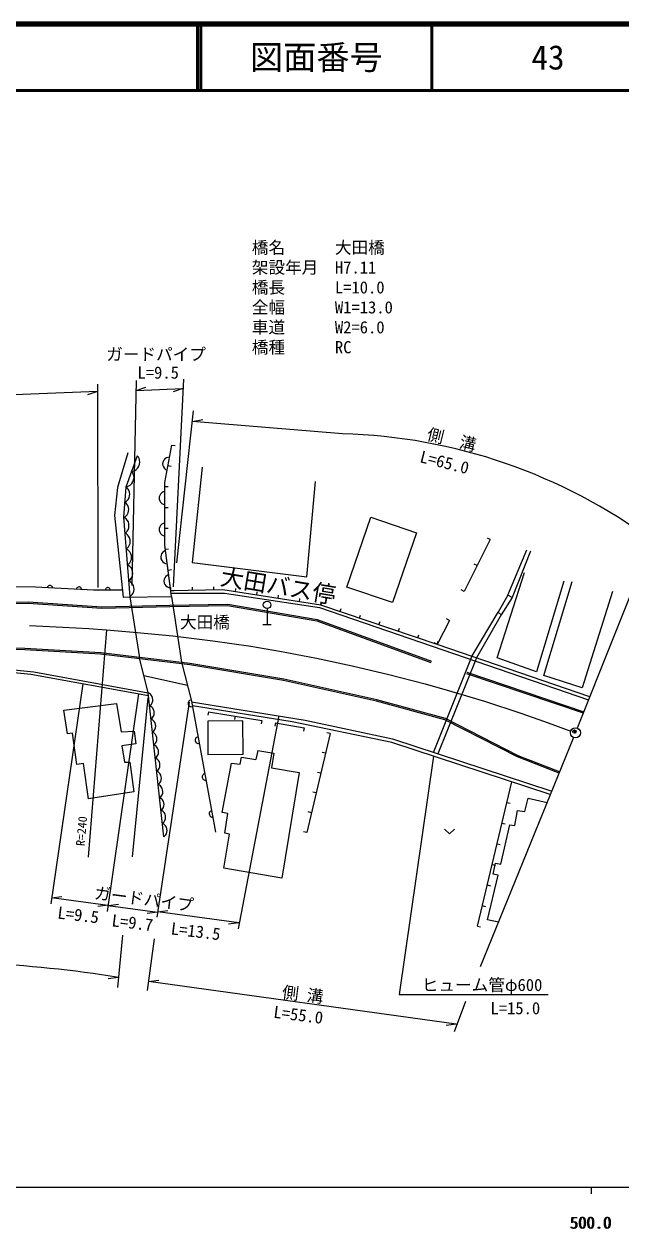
# Model space of a CAD drawing. Units: millimetres, scale not verified. Extents: x 40000 to 680000, y 20000 to 380000.
# Drawn here: x 482624 to 572467, y 198715 to 380000 of the extents above; entities that cross this region are included whole.
import ezdxf
from ezdxf.enums import TextEntityAlignment as Align

# ---------------------------------------------------------------- set-up
doc = ezdxf.new("R2010")
doc.units = ezdxf.units.MM
doc.header["$LTSCALE"] = 1000
doc.header["$PDMODE"] = 32
doc.header["$PDSIZE"] = 500
doc.linetypes.add('CHAIN', pattern=[18.5, 12, -1.5, 3.5, -1.5])
for name, color, linetype, lineweight in [('M-BGD', 7, 'Continuous', 25), ('M-BMK', 2, 'CHAIN', 13), ('M-BMK-OTRS', 5, 'Continuous', 25), ('M-BMK-SRVR', 3, 'Continuous', 25), ('M-STR-HTXT', 7, 'Continuous', 13), ('M-STR-STR1', 1, 'Continuous', 25), ('M-STR-STRC', 7, 'Continuous', 25), ('M-TTL', 2, 'Continuous', 140), ('M-TTL-BAND', 7, 'Continuous', 25), ('M-TTL-LINE', 7, 'Continuous', 50)]:
    doc.layers.add(name, color=color, linetype=linetype, lineweight=lineweight)
doc.layers.add('M-OTRS', color=6, linetype='Continuous')
doc.layers.add('M-TTL-TXT', color=7, linetype='Continuous')
doc.styles.add('ＭＳ ゴシック', font='')
doc.styles.get('ＭＳ ゴシック').set_extended_font_data('MS Gothic')

msp = doc.modelspace()

# ---------------------------------------------------------------- linework, layer by layer
at = {"layer": 'M-BGD'}
for p, q in [((498232, 315498), (496687, 310251)), ((503805, 311046), (504862, 316664)), ((503805, 311046), (504862, 316664)), ((504862, 316664), (505353, 316572)), ((499656, 315053), (497921, 310344)), ((499839, 314826), (499656, 315053)), ((499928, 314633), (499839, 314826)), ((499876, 313480), (499980, 313762)), ((500000, 314394), (499928, 314633)), ((499980, 313762), (500037, 314061)), ((500037, 314061), (500000, 314394)), ((503537, 314168), (503478, 313853)), ((503478, 313853), (503513, 313603)), ((503660, 314389), (503537, 314168)), ((503815, 314563), (503660, 314389)), ((504049, 314723), (503815, 314563)), ((504268, 314804), (504049, 314723)), ((504518, 314838), (504268, 314804)), ((498792, 312707), (499078, 312762)), ((498975, 312480), (498792, 312707)), ((499064, 312288), (498975, 312480)), ((499135, 312048), (499064, 312288)), ((499078, 312762), (499271, 312851)), ((499172, 311715), (499135, 312048)), ((499271, 312851), (499481, 312986)), ((499481, 312986), (499725, 313216)), ((499725, 313216), (499876, 313480)), ((503513, 313603), (503594, 313384)), ((503594, 313384), (503753, 313151)), ((503753, 313151), (503928, 312996)), ((503928, 312996), (504149, 312873)), ((504278, 313561), (504769, 313468)), ((509446, 313319), (507936, 298980)), ((496687, 310251), (496232, 306053)), ((497921, 310344), (497591, 305799)), ((498141, 310189), (497921, 310344)), ((497928, 310362), (498214, 310416)), ((498268, 310042), (498141, 310189)), ((498214, 310416), (498407, 310505)), ((498393, 309848), (498268, 310042)), ((498407, 310505), (498617, 310641)), ((498617, 310641), (498861, 310870)), ((498861, 310870), (499012, 311134)), ((499012, 311134), (499116, 311416)), ((499116, 311416), (499172, 311715)), ((503805, 301596), (503805, 311046)), ((503805, 301596), (503805, 311046)), ((503805, 310447), (504305, 310447)), ((525186, 296824), (526480, 311163)), ((497994, 308171), (498141, 308298)), ((498141, 308298), (498292, 308472)), ((498292, 308472), (498450, 308737)), ((498510, 309563), (498393, 309848)), ((498450, 308737), (498516, 309009)), ((498536, 309284), (498510, 309563)), ((498516, 309009), (498536, 309284)), ((503045, 309084), (502965, 308844)), ((502965, 308844), (502965, 308524)), ((502965, 308524), (503045, 308284)), ((503165, 309284), (503045, 309084)), ((503045, 308284), (503165, 308084)), ((503365, 309484), (503165, 309284)), ((503565, 309604), (503365, 309484)), ((503805, 309684), (503565, 309604)), ((497754, 308050), (497994, 308171)), ((497974, 307895), (497754, 308050)), ((498101, 307748), (497974, 307895)), ((498226, 307554), (498101, 307748)), ((498126, 306178), (498283, 306443)), ((498343, 307269), (498226, 307554)), ((498283, 306443), (498349, 306715)), ((498369, 306990), (498343, 307269)), ((498349, 306715), (498369, 306990)), ((503165, 308084), (503365, 307884)), ((503365, 307884), (503565, 307764)), ((503565, 307764), (503805, 307684)), ((503805, 307288), (504305, 307288)), ((496232, 306053), (497519, 293796)), ((497588, 305756), (497827, 305877)), ((497841, 305675), (497591, 305799)), ((497591, 305799), (498541, 293809)), ((497827, 305877), (497975, 306004)), ((497996, 305543), (497841, 305675)), ((497975, 306004), (498126, 306178)), ((498155, 305363), (497996, 305543)), ((498321, 305087), (498155, 305363)), ((498392, 304804), (498321, 305087)), ((498415, 304517), (498392, 304804)), ((503165, 304559), (503045, 304359)), ((503365, 304759), (503165, 304559)), ((503565, 304879), (503365, 304759)), ((503805, 304959), (503565, 304879)), ((531220, 295297), (534808, 305785)), ((534808, 305785), (541682, 303434)), ((497780, 303407), (498008, 303569)), ((498031, 303282), (497780, 303407)), ((498008, 303569), (498140, 303724)), ((498186, 303150), (498031, 303282)), ((498140, 303724), (498269, 303927)), ((498345, 302970), (498186, 303150)), ((498269, 303927), (498390, 304226)), ((498511, 302694), (498345, 302970)), ((498390, 304226), (498415, 304517)), ((503045, 304359), (502965, 304119)), ((502965, 304119), (502965, 303799)), ((502965, 303799), (503045, 303559)), ((503045, 303559), (503165, 303359)), ((503165, 303359), (503365, 303159)), ((503365, 303159), (503565, 303039)), ((503565, 303039), (503805, 302959)), ((503805, 304130), (504305, 304130)), ((541682, 303434), (538094, 292946)), ((497970, 301014), (498198, 301177)), ((498220, 300890), (497970, 301014)), ((498198, 301177), (498330, 301332)), ((498330, 301332), (498458, 301535)), ((498458, 301535), (498579, 301833)), ((498581, 302411), (498511, 302694)), ((498579, 301833), (498604, 302124)), ((498604, 302124), (498581, 302411)), ((504826, 293895), (503805, 301596)), ((504717, 294716), (503805, 301596)), ((503887, 300977), (504383, 301043)), ((552805, 302425), (548855, 294642)), ((552805, 302425), (552359, 302651)), ((498375, 300758), (498220, 300890)), ((498534, 300578), (498375, 300758)), ((498519, 298939), (498648, 299142)), ((498700, 300302), (498534, 300578)), ((498648, 299142), (498769, 299441)), ((498771, 300019), (498700, 300302)), ((498769, 299441), (498794, 299732)), ((498794, 299732), (498771, 300019)), ((503239, 300083), (503191, 299835)), ((503191, 299835), (503233, 299517)), ((503233, 299517), (503344, 299290)), ((503332, 300297), (503239, 300083)), ((503504, 300522), (503332, 300297)), ((503344, 299290), (503489, 299107)), ((503686, 300667), (503504, 300522)), ((503914, 300778), (503686, 300667)), ((555429, 294078), (558290, 300899)), ((558832, 300673), (556077, 293718)), ((498159, 298622), (498387, 298784)), ((498410, 298497), (498159, 298622)), ((498387, 298784), (498519, 298939)), ((498565, 298365), (498410, 298497)), ((498724, 298185), (498565, 298365)), ((498890, 297909), (498724, 298185)), ((498961, 297626), (498890, 297909)), ((498958, 297048), (498983, 297339)), ((498983, 297339), (498961, 297626)), ((503489, 299107), (503714, 298935)), ((503714, 298935), (503928, 298843)), ((503928, 298843), (504176, 298795)), ((504302, 297847), (504798, 297912)), ((507936, 298980), (525186, 296824)), ((550830, 298533), (550384, 298760)), ((553819, 284640), (557974, 297466)), ((486378, 295504), (486296, 295460)), ((486476, 295531), (486378, 295504)), ((486604, 295525), (486476, 295531)), ((486698, 295488), (486604, 295525)), ((498349, 296229), (498577, 296392)), ((498600, 296105), (498349, 296229)), ((498577, 296392), (498709, 296547)), ((498754, 295973), (498600, 296105)), ((498709, 296547), (498837, 296750)), ((498913, 295793), (498754, 295973)), ((498837, 296750), (498958, 297048)), ((499080, 295517), (498913, 295793)), ((499150, 295234), (499080, 295517)), ((503719, 296463), (503671, 296214)), ((503671, 296214), (503713, 295897)), ((503713, 295897), (503824, 295669)), ((503811, 296677), (503719, 296463)), ((503983, 296901), (503811, 296677)), ((503824, 295669), (503969, 295487)), ((504166, 297046), (503983, 296901)), ((504393, 297157), (504166, 297046)), ((563890, 296202), (559735, 282518)), ((560865, 281976), (565110, 296112)), ((475384, 295418), (484335, 295303)), ((484335, 295303), (493087, 294861)), ((486160, 295307), (486123, 295212)), ((486212, 295384), (486160, 295307)), ((486296, 295460), (486212, 295384)), ((486775, 295436), (486698, 295488)), ((486851, 295352), (486775, 295436)), ((486895, 295270), (486851, 295352)), ((486922, 295172), (486895, 295270)), ((490536, 295086), (490500, 294991)), ((490588, 295163), (490536, 295086)), ((490672, 295239), (490588, 295163)), ((490755, 295283), (490672, 295239)), ((490852, 295310), (490755, 295283)), ((490980, 295304), (490852, 295310)), ((491074, 295267), (490980, 295304)), ((491152, 295215), (491074, 295267)), ((491227, 295131), (491152, 295215)), ((491271, 295049), (491227, 295131)), ((491298, 294951), (491271, 295049)), ((493087, 294861), (497376, 294873)), ((494863, 294962), (494831, 294866)), ((494911, 295042), (494863, 294962)), ((494991, 295122), (494911, 295042)), ((495071, 295170), (494991, 295122)), ((495167, 295202), (495071, 295170)), ((495295, 295203), (495167, 295202)), ((495391, 295171), (495295, 295203)), ((495471, 295123), (495391, 295171)), ((495551, 295044), (495471, 295123)), ((495599, 294964), (495551, 295044)), ((495631, 294868), (495599, 294964)), ((497519, 293796), (504826, 293895)), ((498539, 293837), (498766, 293999)), ((498766, 293999), (498899, 294154)), ((498899, 294154), (499027, 294357)), ((499027, 294357), (499148, 294656)), ((499148, 294656), (499173, 294947)), ((499173, 294947), (499150, 295234)), ((503969, 295487), (504194, 295315)), ((504194, 295315), (504408, 295222)), ((504408, 295222), (504656, 295174)), ((504717, 294716), (504706, 295216)), ((512534, 294878), (504717, 294716)), ((504717, 294716), (505212, 294782)), ((504765, 294356), (512801, 294397)), ((507964, 294783), (507954, 295283)), ((511212, 294850), (511202, 295350)), ((527274, 292578), (512534, 294878)), ((512801, 294397), (527079, 292208)), ((514437, 294581), (514514, 295075)), ((517646, 294080), (517723, 294574)), ((520856, 293579), (520933, 294073)), ((538094, 292946), (531220, 295297)), ((548855, 294642), (548409, 294868)), ((555429, 294078), (554000, 291505)), ((556077, 293718), (554451, 291098)), ((556077, 293718), (555429, 294078)), ((571207, 294621), (566645, 280124)), ((519198, 292048), (519198, 289668)), ((524065, 293079), (524142, 293573)), ((527079, 292208), (567587, 278303)), ((527274, 292578), (527351, 293072)), ((527274, 292578), (527434, 293052)), ((544816, 286670), (527274, 292578)), ((530198, 291593), (530358, 292067)), ((533122, 290609), (533281, 291082)), ((536045, 289624), (536205, 290098)), ((546673, 290278), (544816, 286670)), ((546673, 290278), (546229, 290507)), ((550071, 284956), (554000, 291505)), ((554451, 291098), (550703, 284640)), ((554000, 291505), (554451, 291098)), ((518568, 289668), (519828, 289668)), ((538969, 288639), (539128, 289113)), ((541892, 287655), (542052, 288128)), ((544816, 286670), (544371, 286899)), ((544816, 286670), (544975, 287144)), ((567766, 278753), (544816, 286670)), ((501288, 279388), (499980, 284638)), ((544276, 270409), (550071, 284956)), ((550703, 284640), (544898, 270205)), ((559735, 282518), (553819, 284640)), ((483630, 282142), (470007, 283421)), ((470157, 283904), (484076, 282527)), ((506306, 283986), (507832, 278130)), ((501336, 278946), (483630, 282142)), ((484076, 282527), (501288, 279388)), ((500643, 281976), (507203, 280544)), ((566645, 280124), (560865, 281976)), ((501498, 279301), (501286, 279399)), ((503648, 257727), (501288, 279388)), ((501630, 279195), (501498, 279301)), ((501767, 279049), (501630, 279195)), ((488628, 276745), (496522, 277794)), ((496522, 277794), (497232, 273507)), ((501503, 277411), (501689, 277552)), ((501715, 277313), (501503, 277411)), ((501689, 277552), (501795, 277684)), ((501912, 278823), (501767, 279049)), ((501795, 277684), (501897, 277856)), ((501897, 277856), (501990, 278107)), ((501978, 278589), (501912, 278823)), ((502004, 278350), (501978, 278589)), ((501990, 278107), (502004, 278350)), ((507323, 277901), (507306, 277775)), ((507306, 277775), (507336, 277618)), ((507363, 278010), (507323, 277901)), ((507336, 277618), (507398, 277508)), ((507442, 278127), (507363, 278010)), ((507398, 277508), (507476, 277421)), ((507529, 278205), (507442, 278127)), ((507476, 277421), (507593, 277341)), ((507639, 278267), (507529, 278205)), ((507832, 278130), (511447, 258399)), ((507849, 278033), (524943, 275247)), ((522993, 275001), (507965, 277404)), ((489183, 273199), (488628, 276745)), ((501847, 277207), (501715, 277313)), ((501720, 275422), (501905, 275563)), ((501984, 277061), (501847, 277207)), ((501905, 275563), (502012, 275696)), ((502129, 276835), (501984, 277061)), ((502012, 275696), (502114, 275868)), ((502114, 275868), (502207, 276119)), ((502195, 276601), (502129, 276835)), ((502221, 276362), (502195, 276601)), ((502207, 276119), (502221, 276362)), ((507593, 277341), (507702, 277301)), ((507702, 277301), (507827, 277285)), ((510376, 276535), (510295, 276041)), ((510376, 276535), (518411, 275223)), ((514393, 275879), (514313, 275385)), ((501931, 275325), (501720, 275422)), ((502064, 275218), (501931, 275325)), ((502200, 275072), (502064, 275218)), ((502346, 274847), (502200, 275072)), ((502228, 273707), (502330, 273879)), ((502330, 273879), (502424, 274131)), ((502411, 274613), (502346, 274847)), ((502437, 274374), (502411, 274613)), ((502424, 274131), (502437, 274374)), ((515573, 275145), (510260, 275096)), ((510260, 275096), (510306, 270103)), ((515619, 270152), (515573, 275145)), ((518411, 275223), (518330, 274729)), ((520473, 274846), (520387, 274353)), ((520473, 274846), (524793, 274091)), ((537995, 271911), (522993, 275001)), ((524793, 274091), (524707, 273599)), ((524943, 275247), (538062, 272444)), ((489923, 273322), (489183, 273199)), ((490571, 268573), (489923, 273322)), ((497232, 273507), (499205, 273600)), ((499205, 273600), (499452, 271688)), ((501936, 273434), (502122, 273575)), ((502137, 273341), (501936, 273434)), ((502122, 273575), (502228, 273707)), ((502263, 273240), (502137, 273341)), ((502393, 273102), (502263, 273240)), ((502531, 272887), (502393, 273102)), ((502420, 271805), (502516, 271968)), ((502516, 271968), (502605, 272207)), ((502593, 272665), (502531, 272887)), ((502618, 272438), (502593, 272665)), ((502605, 272207), (502618, 272438)), ((508384, 272364), (508367, 272239)), ((508367, 272239), (508397, 272082)), ((508424, 272474), (508384, 272364)), ((508397, 272082), (508459, 271971)), ((508503, 272591), (508424, 272474)), ((508459, 271971), (508537, 271884)), ((508590, 272669), (508503, 272591)), ((508700, 272730), (508590, 272669)), ((528693, 273252), (525170, 258366)), ((528693, 273252), (528206, 273368)), ((538062, 272444), (562052, 264585)), ((499452, 271688), (497355, 271379)), ((497355, 271379), (497756, 268943)), ((502142, 271545), (502319, 271679)), ((502354, 271448), (502142, 271545)), ((502319, 271679), (502420, 271805)), ((502486, 271341), (502354, 271448)), ((502623, 271195), (502486, 271341)), ((502768, 270970), (502623, 271195)), ((502753, 270002), (502846, 270254)), ((502834, 270735), (502768, 270970)), ((502860, 270497), (502834, 270735)), ((502846, 270254), (502860, 270497)), ((508537, 271884), (508654, 271805)), ((508654, 271805), (508763, 271765)), ((508763, 271765), (508889, 271748)), ((510306, 270103), (515619, 270152)), ((517808, 270695), (517513, 269352)), ((517808, 270695), (520226, 270305)), ((520226, 270305), (519857, 268071)), ((527988, 270275), (527501, 270390)), ((561841, 264065), (537995, 271911)), ((491557, 268727), (490571, 268573)), ((492328, 263423), (491557, 268727)), ((497756, 268943), (498527, 268943)), ((498527, 268943), (499144, 264472)), ((502359, 269557), (502545, 269698)), ((502571, 269459), (502359, 269557)), ((502545, 269698), (502651, 269830)), ((502703, 269353), (502571, 269459)), ((502651, 269830), (502753, 270002)), ((502839, 269207), (502703, 269353)), ((502985, 268981), (502839, 269207)), ((503051, 268747), (502985, 268981)), ((503077, 268509), (503051, 268747)), ((503063, 268266), (503077, 268509)), ((512433, 261355), (513844, 268799)), ((513844, 268799), (515156, 268635)), ((515156, 268635), (515361, 269721)), ((515361, 269721), (517513, 269352)), ((502575, 267569), (502761, 267710)), ((502787, 267471), (502575, 267569)), ((502761, 267710), (502867, 267842)), ((502919, 267365), (502787, 267471)), ((502867, 267842), (502969, 268014)), ((503056, 267219), (502919, 267365)), ((502969, 268014), (503063, 268266)), ((503201, 266993), (503056, 267219)), ((503267, 266759), (503201, 266993)), ((503293, 266520), (503267, 266759)), ((503279, 266277), (503293, 266520)), ((509445, 266828), (509428, 266703)), ((509428, 266703), (509458, 266545)), ((509485, 266937), (509445, 266828)), ((509458, 266545), (509520, 266435)), ((509564, 267054), (509485, 266937)), ((509651, 267132), (509564, 267054)), ((509761, 267194), (509651, 267132)), ((519857, 268071), (524039, 267395)), ((524039, 267395), (521410, 251473)), ((527284, 267298), (526797, 267413)), ((502792, 265581), (502978, 265722)), ((503004, 265483), (502792, 265581)), ((502978, 265722), (503084, 265854)), ((503136, 265377), (503004, 265483)), ((503084, 265854), (503186, 266026)), ((503273, 265231), (503136, 265377)), ((503186, 266026), (503279, 266277)), ((503418, 265005), (503273, 265231)), ((503484, 264771), (503418, 265005)), ((503510, 264532), (503484, 264771)), ((509520, 266435), (509598, 266348)), ((509598, 266348), (509715, 266269)), ((509715, 266269), (509824, 266229)), ((509824, 266229), (509950, 266212)), ((550868, 244259), (556031, 265977)), ((556031, 265977), (556518, 265861)), ((499144, 264472), (492328, 263423)), ((503009, 263592), (503194, 263733)), ((503210, 263500), (503009, 263592)), ((503194, 263733), (503301, 263866)), ((503336, 263399), (503210, 263500)), ((503301, 263866), (503403, 264038)), ((503465, 263260), (503336, 263399)), ((503403, 264038), (503496, 264289)), ((503603, 263046), (503465, 263260)), ((503496, 264289), (503510, 264532)), ((503666, 262823), (503603, 263046)), ((526579, 264320), (526092, 264435)), ((555294, 262874), (555780, 262759)), ((558022, 261526), (558522, 263523)), ((558522, 263523), (561364, 262893)), ((503214, 261704), (503391, 261837)), ((503426, 261606), (503214, 261704)), ((503391, 261837), (503492, 261963)), ((503559, 261500), (503426, 261606)), ((503492, 261963), (503589, 262127)), ((503695, 261354), (503559, 261500)), ((503589, 262127), (503677, 262366)), ((503691, 262596), (503666, 262823)), ((503677, 262366), (503691, 262596)), ((503840, 261128), (503695, 261354)), ((503906, 260894), (503840, 261128)), ((510506, 261292), (510489, 261166)), ((510489, 261166), (510519, 261009)), ((510546, 261401), (510506, 261292)), ((510625, 261518), (510546, 261401)), ((510712, 261596), (510625, 261518)), ((510823, 261658), (510712, 261596)), ((513313, 261210), (512433, 261355)), ((512826, 258263), (513313, 261210)), ((525875, 261343), (525388, 261458)), ((556486, 259413), (556908, 261679)), ((556908, 261679), (558022, 261526)), ((503431, 259715), (503617, 259856)), ((503643, 259618), (503431, 259715)), ((503617, 259856), (503723, 259989)), ((503775, 259511), (503643, 259618)), ((503723, 259989), (503825, 260161)), ((503912, 259365), (503775, 259511)), ((503825, 260161), (503918, 260412)), ((503932, 260655), (503906, 260894)), ((504057, 259140), (503912, 259365)), ((503918, 260412), (503932, 260655)), ((510519, 261009), (510581, 260899)), ((510581, 260899), (510659, 260812)), ((510659, 260812), (510776, 260732)), ((510776, 260732), (510885, 260692)), ((510885, 260692), (511011, 260676)), ((554411, 253613), (555756, 259528)), ((554556, 259772), (555042, 259656)), ((555756, 259528), (556486, 259413)), ((503648, 257727), (503834, 257868)), ((503834, 257868), (503940, 258000)), ((503940, 258000), (504042, 258172)), ((504042, 258172), (504135, 258424)), ((504123, 258905), (504057, 259140)), ((504149, 258667), (504123, 258905)), ((504135, 258424), (504149, 258667)), ((512673, 252985), (513569, 258135)), ((513569, 258135), (512826, 258263)), ((525170, 258366), (524683, 258481)), ((545893, 258877), (546643, 258157)), ((546643, 258157), (547393, 258877)), ((553818, 256669), (554305, 256553)), ((521410, 251473), (512673, 252985)), ((553081, 253567), (553567, 253451)), ((553221, 252076), (553566, 253766)), ((553989, 251923), (553221, 252076)), ((553566, 253766), (554411, 253613)), ((552343, 250464), (552829, 250348)), ((552376, 245239), (553989, 251923)), ((551605, 247361), (552092, 247246)), ((554036, 244867), (552376, 245239)), ((550868, 244259), (551354, 244143))]:
    msp.add_line(p, q, dxfattribs=at)
msp.add_circle((519198, 292608), 560, dxfattribs=at)
at = {"layer": 'M-BMK'}
for p, q in [((483442, 289505), (488455, 289274)), ((488455, 289274), (492383, 289033)), ((492383, 289033), (495014, 288842)), ((495014, 288842), (499097, 288528)), ((499097, 288528), (505005, 287952)), ((505005, 287952), (511045, 287214)), ((511045, 287214), (516744, 286378)), ((516744, 286378), (521384, 285596)), ((521384, 285596), (526653, 284597)), ((526653, 284597), (532000, 283461)), ((532000, 283461), (537518, 282157)), ((537518, 282157), (542988, 280731)), ((542988, 280731), (547028, 279591)), ((547028, 279591), (551928, 278107)), ((551928, 278107), (557413, 276313)), ((557413, 276313), (560986, 275067)), ((560986, 275067), (564915, 273618))]:
    msp.add_line(p, q, dxfattribs=at)
at = {"layer": 'M-BMK-OTRS'}
for p, q in [((577766, 303883), (565896, 274056)), ((565337, 272664), (551298, 238133))]:
    msp.add_line(p, q, dxfattribs=at)
at = {"layer": 'M-BMK-SRVR'}
for radius in [750, 30]:
    msp.add_circle((565619, 273359), radius, dxfattribs=at)
at = {"layer": 'M-OTRS'}
msp.add_point((565458, 273554), dxfattribs=at)
at = {"layer": 'M-STR-HTXT'}
for p, q in [((499512, 326382), (498869, 295541)), ((506640, 326597), (505059, 295346)), ((493658, 324693), (443290, 322715)), ((493658, 324693), (492175, 324215)), ((493673, 325800), (493735, 295223)), ((499493, 324893), (500973, 325380)), ((499493, 324893), (506544, 325160)), ((506544, 325160), (505061, 324684)), ((508097, 321829), (505580, 298952)), ((507987, 320192), (509516, 320489)), ((530546, 318358), (507987, 320192)), ((495014, 288842), (492275, 254645)), ((491481, 280725), (486645, 247643)), ((495170, 246473), (499883, 279208)), ((501273, 278606), (498877, 254676)), ((502658, 245607), (507517, 277979)), ((520981, 275893), (514842, 243880)), ((544244, 269855), (539110, 233999)), ((486751, 248529), (488294, 248744)), ((495220, 247382), (486751, 248529)), ((495257, 247431), (493715, 247207)), ((495299, 247372), (496842, 247589)), ((495299, 247372), (502700, 246376)), ((502744, 246407), (504286, 246627)), ((502700, 246376), (501158, 246160)), ((514960, 244792), (502744, 246407)), ((514960, 244792), (513418, 244569)), ((496745, 235029), (497488, 242916)), ((502228, 242345), (501142, 234576)), ((496840, 236531), (495293, 236355)), ((501364, 235935), (502907, 236145)), ((547682, 229526), (501364, 235935)), ((539110, 233999), (561492, 233999)), ((549095, 232932), (547388, 228351)), ((547682, 229526), (546138, 229316))]:
    msp.add_line(p, q, dxfattribs=at)
for centre, radius, start, end in [((528312, 236293), 82095, 53.50932, 88.44079), ((466287, 42077), 196877, 81.05798, 93.25449)]:
    msp.add_arc(centre, radius, start, end, dxfattribs=at)
at = {"layer": 'M-STR-STR1'}
for p, q in [((498541, 293809), (499980, 284638)), ((504826, 293895), (506306, 283986))]:
    msp.add_line(p, q, dxfattribs=at)
at = {"layer": 'M-STR-STRC'}
for p, q in [((465859, 292869), (483235, 293063)), ((465865, 292669), (483229, 292863)), ((483229, 292863), (494327, 292132)), ((483235, 293063), (494331, 292332)), ((494327, 292132), (504551, 292367)), ((494331, 292332), (504547, 292567)), ((504547, 292567), (513272, 292699)), ((504551, 292367), (513257, 292499)), ((513257, 292499), (526683, 290211)), ((513272, 292699), (526734, 290405)), ((526683, 290211), (543869, 283939)), ((526734, 290405), (543938, 284127)), ((482752, 285842), (475643, 285970)), ((482760, 286042), (475644, 286170)), ((494135, 285208), (482752, 285842)), ((494153, 285408), (482760, 286042)), ((507553, 283608), (494135, 285208)), ((507582, 283806), (494153, 285408)), ((521687, 281217), (507553, 283608)), ((521725, 281413), (507582, 283806)), ((535685, 278128), (521687, 281217)), ((535733, 278323), (521725, 281413)), ((549215, 282293), (566807, 276344)), ((549279, 282483), (566871, 276534)), ((545979, 275337), (535685, 278128)), ((546052, 275525), (535733, 278323)), ((556918, 269726), (545979, 275337)), ((557000, 269909), (546052, 275525)), ((563164, 267310), (556918, 269726)), ((563236, 267497), (557000, 269909))]:
    msp.add_line(p, q, dxfattribs=at)
at = {"layer": 'M-TTL'}
msp.add_line((680000, 380000), (40000, 380000), dxfattribs=at)
at = {"layer": 'M-TTL-BAND'}
for p, q in [((40000, 205000), (579000, 205000)), ((568000, 205000), (568000, 204000))]:
    msp.add_line(p, q, dxfattribs=at)
at = {"layer": 'M-TTL-LINE'}
for p, q in [((508747, 380000), (508747, 370000)), ((509247, 380000), (509247, 370000)), ((543997, 380000), (543997, 370000)), ((40000, 370000), (680000, 370000))]:
    msp.add_line(p, q, dxfattribs=at)

# ---------------------------------------------------------------- texts
at = {"layer": 'M-BGD', "style": 'ＭＳ ゴシック'}
msp.add_text('大田バス停', height=2566, rotation=350.5, dxfattribs=at).set_placement((520883, 295489), align=Align.MIDDLE_CENTER)
at = {"layer": 'M-STR-HTXT', "style": 'ＭＳ ゴシック'}
for s, p in [('橋名\u3000\u3000\u3000大田橋', (516908, 344918)), ('架設年月\u3000H7.11', (516908, 341918)), ('橋長\u3000\u3000\u3000L=10.0', (516908, 338918)), ('全幅\u3000\u3000\u3000W1=13.0', (516908, 335918)), ('車道\u3000\u3000\u3000W2=6.0', (516908, 332918)), ('橋種\u3000\u3000\u3000RC', (516908, 329918))]:
    msp.add_text(s, height=1833, dxfattribs=at).set_placement(p, align=Align.BOTTOM_LEFT)
for s, p in [('ガードパイプ', (502491, 330317)), ('L=9.5 ', (503437, 327567)), ('ヒューム管φ600', (551575, 235430)), ('L=15.0', (556575, 231930))]:
    msp.add_text(s, height=1833, dxfattribs=at).set_placement(p, align=Align.MIDDLE_CENTER)
for s, height, rotation, p in [('側\u3000溝', 1833, 346.3, (547006, 317489)), ('L=65.0', 1833, 345.9, (545926, 314072)), ('R=240', 1320, 84.9, (491271, 258571)), ('ガードパイプ', 1833, 352.674, (500675, 248356)), ('L=9.5', 1833, 353.1, (490784, 245957)), ('L=9.7', 1833, 353.1, (498939, 244793)), ('L=13.5', 1833, 353.1, (508469, 243501)), ('側 溝 ', 1833, 352.9, (525204, 233924)), ('L=55.0', 1833, 352.8, (523916, 230935))]:
    msp.add_text(s, height=height, rotation=rotation, dxfattribs=at).set_placement(p, align=Align.MIDDLE_CENTER)
at = {"layer": 'M-STR-STR1', "style": 'ＭＳ ゴシック'}
msp.add_text('大田橋', height=1833, dxfattribs=at).set_placement((506095, 288537), align=Align.BOTTOM_LEFT)
at = {"layer": 'M-TTL-BAND', "style": 'ＭＳ ゴシック'}
for p in [(567844, 198195), (568000, 198195)]:
    msp.add_text('500.0', height=1833, dxfattribs=at).set_placement(p, align=Align.BOTTOM_CENTER)
at = {"layer": 'M-TTL-TXT', "style": 'ＭＳ ゴシック'}
for s, p in [('図面番号', (526622, 375000)), ('43', (561497, 375000))]:
    msp.add_text(s, height=3666, dxfattribs=at).set_placement(p, align=Align.MIDDLE_CENTER)

doc.saveas('drawing.dxf')
